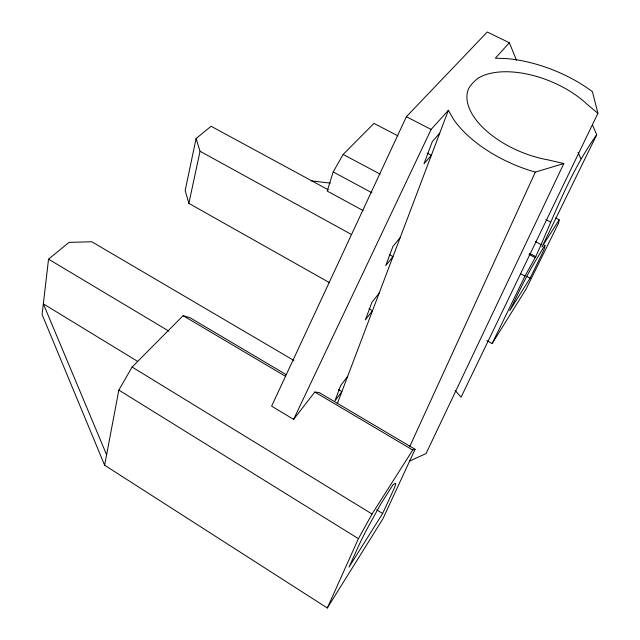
<?xml version="1.0" encoding="UTF-8"?>
<svg xmlns="http://www.w3.org/2000/svg" width="640" height="640" viewBox="0 0 640 640"><rect width="100%" height="100%" fill="white"/><g stroke="black" fill="none" stroke-linecap="round" stroke-linejoin="round"><path stroke-width="0.96" d="M293.808 360.408L91.792 241.768L69.056 242.384L48.544 259.16L42.088 314.536L104.632 465.224L327.312 608L382.832 518.936L415.104 449.296L319.152 392.552L314.816 392.056L293.608 419.376L271.616 406.152L406.384 116.704L487.272 32L509.336 42.736L516.504 60.256M555.616 217.992L559.16 219.84L558.584 223.072L526.104 289.072L492.168 343.512L486.968 340.608M104.632 465.224L118.84 390.072L132.104 367.048L183.104 315.672L189.968 317.688L286.072 374.56M328.368 189.848L211.088 126.264L196.08 138.536L185.176 190.512L188.872 203.36L329.584 282.712M188.872 203.36L200.048 151.256L196.08 138.536M397.904 135.84L373.976 123.384L343.144 154.44L333.184 171.944L327.2 191.064L363.048 210.52M337.272 403.752L448.4 110.28L453.288 119A97.176 51.2 22.3 0 0 535.32 172.112L563.856 163.528L426.056 453.56L409.296 461.224M492.168 343.512L524.968 276.072L535.752 256.64C554.36 215.272 570.072 171.912 596.72 134.76L592.4 124.776M327.312 608L358.424 538.672L372.048 514L412.744 450.016L415.104 449.296M409.68 446.672L535.32 172.112M382.64 513.488L392.656 491.76A39.952 2.584 -60.6 0 0 394.784 483.704L393.12 484.576L380.688 504.184L372.936 518.232A39.952 2.584 -60.6 0 0 358.808 545.488L349.008 567.16L382.64 513.488L376.68 509.848M293.608 419.376L431.112 129.448L448.4 110.28M509.336 42.736L495.36 58.224L506.656 58.592A97.176 51.2 22.3 0 1 592.408 91.632L597.912 113.344L461.088 397.144L455.136 390.472M596.72 134.76L541.904 246.96L559.16 219.84M530.096 278.16L540.264 257.464A30.28 1.584 -61.5 0 0 544.776 246.688L544.976 245L531.752 267.256A30.28 1.584 -61.5 0 0 519.952 289.696L509.728 310.664L530.096 278.16L526.584 276.272M347.68 376.272L340.664 385.568L334.896 400.936L341.872 391.608L338.56 389.664M379.144 293.184L371.968 302.256L365.36 319.84L372.504 310.712L369.088 308.784M400.216 237.536L392.952 246.392L385.752 265.552L392.984 256.616L389.552 254.728M439.736 133.152L432.368 141.48L423.992 163.768L431.344 155.32L427.024 153.064M311.528 180.896L330.28 183.136M563.856 163.528L547.992 159.864A72.696 38.264 22.3 0 1 468.656 88.56A112.088 59 23.3 0 1 477.808 78.408A72.696 38.264 22.3 0 1 587.12 104.28L597.912 113.344M406.384 116.704L431.112 129.448M545.832 219.608L550.224 221.904M535.336 241.592L541.496 244.848M529.584 253.36L535.752 256.64M343.144 154.44L380.12 174.112M528.952 254.336L535.128 257.616M333.184 171.944L371.88 192.736M520.608 273.736L524.968 276.072M200.048 151.256L351.304 234.4M314.816 392.056L412.744 450.016M183.104 315.672L285.608 376.376M48.544 259.16L168.968 331.184M137.664 361.4L43.336 303.84L106.608 454.768M132.104 367.048L372.048 514M118.84 390.072L358.424 538.672M578.072 152.384L580.88 158.768"/></g></svg>
